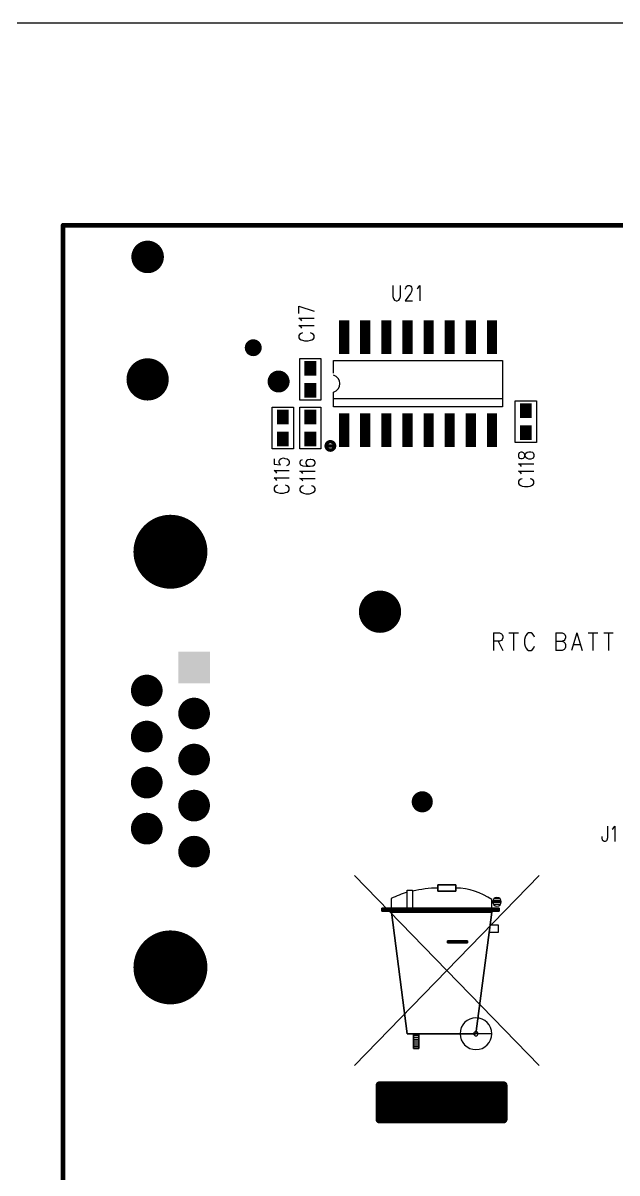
# Model space of a CAD drawing. Extents: x 12040 to 27945, y 10799 to 21199.
# Drawn here: x 15715 to 17121, y 18477 to 21199 of the extents above; entities that cross this region are included whole.
import ezdxf

# ---------------------------------------------------------------- set-up
doc = ezdxf.new("R2010")
doc.units = 0
doc.header["$MEASUREMENT"] = 0
doc.layers.add('ASSYDWGBOT_PHO', color=7, linetype='Continuous')

msp = doc.modelspace()

# ---------------------------------------------------------------- linework, layer by layer
at = {"layer": 'ASSYDWGBOT_PHO'}
for points in [[(12040, 21199.381), (27945, 21199.381)], [(16590.63, 20577.73), (16590.63, 20551.95)], [(16608.13, 20551.95), (16608.13, 20577.73)], [(16631.88, 20558.83), (16619.381, 20541.639)], [(16620.63, 20570.86), (16621.88, 20574.301)], [(16620.63, 20569.139), (16620.63, 20570.86)], [(16621.88, 20574.301), (16623.131, 20576.019)], [(16623.131, 20576.019), (16625.629, 20577.73)], [(16625.629, 20577.73), (16630.63, 20577.73)], [(16630.63, 20577.73), (16633.129, 20576.019)], [(16634.38, 20563.98), (16631.88, 20558.83)], [(16633.129, 20576.019), (16634.38, 20574.301)], [(16634.38, 20574.301), (16635.63, 20570.86)], [(16635.63, 20567.419), (16634.38, 20563.98)], [(16635.63, 20570.86), (16635.63, 20567.419)], [(16648.13, 20570.86), (16650.631, 20572.58)], [(16650.631, 20572.58), (16654.381, 20577.73)], [(16654.381, 20577.73), (16654.381, 20541.639)], [(16367.889, 20529.381), (16403.98, 20516.88)], [(16367.889, 20511.881), (16367.889, 20529.381)], [(16590.63, 20551.95), (16591.881, 20546.801)], [(16591.881, 20546.801), (16594.379, 20543.36)], [(16594.379, 20543.36), (16598.129, 20541.639)], [(16598.129, 20541.639), (16600.63, 20541.639)], [(16600.63, 20541.639), (16604.38, 20543.36)], [(16604.38, 20543.36), (16606.88, 20546.801)], [(16606.88, 20546.801), (16608.13, 20551.95)], [(16619.381, 20541.639), (16636.881, 20541.639)], [(16373.051, 20496.88), (16367.889, 20500.629)], [(16367.889, 20500.629), (16403.98, 20500.629)], [(16373.051, 20479.38), (16367.889, 20483.13)], [(16367.889, 20483.13), (16403.98, 20483.13)], [(16374.769, 20494.381), (16373.051, 20496.88)], [(16374.769, 20476.879), (16373.051, 20479.38)], [(16369.61, 20461.88), (16367.889, 20459.379)], [(16367.889, 20459.379), (16367.889, 20454.38)], [(16367.889, 20454.38), (16369.61, 20451.88)], [(16373.051, 20464.38), (16369.61, 20461.88)], [(16369.61, 20451.88), (16373.051, 20449.381)], [(16376.48, 20465.63), (16373.051, 20464.38)], [(16373.051, 20449.381), (16376.48, 20448.13)], [(16376.48, 20448.13), (16381.639, 20446.88)], [(16381.639, 20446.88), (16390.23, 20446.88)], [(16390.23, 20446.88), (16395.39, 20448.13)], [(16398.83, 20464.38), (16395.39, 20465.63)], [(16395.39, 20448.13), (16398.83, 20449.381)], [(16402.269, 20461.88), (16398.83, 20464.38)], [(16398.83, 20449.381), (16402.269, 20451.88)], [(16403.98, 20459.379), (16402.269, 20461.88)], [(16402.269, 20451.88), (16403.98, 20454.38)], [(16403.98, 20454.38), (16403.98, 20459.379)], [(16370.001, 20306.41), (16370.001, 20404.84)], [(16370.001, 20404.84), (16420, 20404.84)], [(16420, 20404.84), (16420, 20306.41)], [(16450.001, 20370.63), (16450.001, 20400.631)], [(16450.001, 20400.631), (16850, 20400.631)], [(16850, 20400.631), (16850, 20290.63)], [(16450.001, 20290.63), (16450.001, 20325.63)], [(16450.001, 20310.631), (16850, 20310.631)], [(16305, 20191.41), (16305, 20289.841)], [(16305, 20289.841), (16355, 20289.841)], [(16355, 20289.841), (16355, 20191.41)], [(16420, 20306.41), (16370.001, 20306.41)], [(16370.001, 20191.41), (16370.001, 20289.841)], [(16370.001, 20289.841), (16420, 20289.841)], [(16420, 20289.841), (16420, 20191.41)], [(16850, 20290.63), (16450.001, 20290.63)], [(16879.999, 20206.421), (16879.999, 20304.84)], [(16879.999, 20304.84), (16930, 20304.84)], [(16930, 20304.84), (16930, 20206.421)], [(16930, 20206.421), (16879.999, 20206.421)], [(16355, 20191.41), (16305, 20191.41)], [(16420, 20191.41), (16370.001, 20191.41)], [(16889.61, 20181.881), (16887.89, 20178.129)], [(16887.89, 20178.129), (16887.89, 20173.13)], [(16893.049, 20183.13), (16889.61, 20181.881)], [(16896.481, 20183.13), (16893.049, 20183.13)], [(16899.92, 20181.881), (16896.481, 20183.13)], [(16901.64, 20179.38), (16899.92, 20181.881)], [(16903.36, 20174.379), (16901.64, 20179.38)], [(16901.64, 20171.881), (16903.36, 20176.88)], [(16903.36, 20176.88), (16905.081, 20180.63)], [(16905.081, 20170.63), (16903.36, 20174.379)], [(16905.081, 20180.63), (16908.52, 20183.13)], [(16908.52, 20183.13), (16911.949, 20184.38)], [(16911.949, 20184.38), (16917.11, 20184.38)], [(16917.11, 20184.38), (16920.549, 20183.13)], [(16920.549, 20183.13), (16922.27, 20181.881)], [(16922.27, 20181.881), (16923.981, 20178.129)], [(16923.981, 20178.129), (16923.981, 20173.13)], [(16309.139, 20167.5), (16309.139, 20155.001)], [(16309.139, 20155.001), (16324.61, 20153.749)], [(16321.171, 20162.5), (16322.889, 20166.25)], [(16321.171, 20158.751), (16321.171, 20162.5)], [(16322.889, 20155.001), (16321.171, 20158.751)], [(16322.889, 20166.25), (16326.33, 20168.751)], [(16324.61, 20153.749), (16322.889, 20155.001)], [(16326.33, 20168.751), (16331.48, 20170)], [(16331.48, 20170), (16334.921, 20168.751)], [(16334.921, 20168.751), (16340.08, 20167.5)], [(16341.801, 20152.5), (16338.36, 20151.251)], [(16340.08, 20167.5), (16343.519, 20165.001)], [(16343.519, 20153.749), (16341.801, 20152.5)], [(16343.519, 20165.001), (16345.23, 20161.249)], [(16345.23, 20157.499), (16343.519, 20153.749)], [(16345.23, 20161.249), (16345.23, 20157.499)], [(16372.11, 20163.75), (16370.39, 20160)], [(16370.39, 20160), (16370.39, 20157.499)], [(16370.39, 20157.499), (16372.11, 20153.749)], [(16375.549, 20165.001), (16372.11, 20163.75)], [(16372.11, 20153.749), (16377.27, 20151.251)], [(16377.27, 20151.251), (16385.86, 20150)], [(16385.86, 20162.5), (16384.14, 20158.751)], [(16384.14, 20158.751), (16384.14, 20157.499)], [(16384.14, 20157.499), (16385.86, 20153.749)], [(16389.299, 20165.001), (16385.86, 20162.5)], [(16385.86, 20153.749), (16389.299, 20151.251)], [(16385.86, 20150), (16394.449, 20150)], [(16394.449, 20166.25), (16389.299, 20165.001)], [(16389.299, 20151.251), (16394.449, 20150)], [(16396.17, 20166.25), (16394.449, 20166.25)], [(16394.449, 20150), (16401.331, 20151.251)], [(16401.331, 20165.001), (16396.17, 20166.25)], [(16404.77, 20162.5), (16401.331, 20165.001)], [(16401.331, 20151.251), (16404.77, 20153.749)], [(16406.481, 20158.751), (16404.77, 20162.5)], [(16404.77, 20153.749), (16406.481, 20157.499)], [(16406.481, 20157.499), (16406.481, 20158.751)], [(16887.89, 20173.13), (16889.61, 20169.38)], [(16893.049, 20151.88), (16887.89, 20155.63)], [(16887.89, 20155.63), (16923.981, 20155.63)], [(16889.61, 20169.38), (16893.049, 20168.131)], [(16893.049, 20168.131), (16896.481, 20168.131)], [(16894.77, 20149.38), (16893.049, 20151.88)], [(16896.481, 20168.131), (16899.92, 20169.38)], [(16899.92, 20169.38), (16901.64, 20171.881)], [(16908.52, 20168.131), (16905.081, 20170.63)], [(16911.949, 20166.88), (16908.52, 20168.131)], [(16917.11, 20166.88), (16911.949, 20166.88)], [(16920.549, 20168.131), (16917.11, 20166.88)], [(16922.27, 20169.38), (16920.549, 20168.131)], [(16923.981, 20173.13), (16922.27, 20169.38)], [(16314.301, 20136.25), (16309.139, 20139.999)], [(16309.139, 20139.999), (16345.23, 20139.999)], [(16314.301, 20118.75), (16309.139, 20122.499)], [(16309.139, 20122.499), (16345.23, 20122.499)], [(16316.019, 20133.751), (16314.301, 20136.25)], [(16375.549, 20135), (16370.39, 20138.75)], [(16370.39, 20138.75), (16406.481, 20138.75)], [(16375.549, 20117.5), (16370.39, 20121.25)], [(16370.39, 20121.25), (16406.481, 20121.25)], [(16377.27, 20132.5), (16375.549, 20135)], [(16893.049, 20134.38), (16887.89, 20138.13)], [(16887.89, 20138.13), (16923.981, 20138.13)], [(16893.049, 20119.381), (16889.61, 20116.88)], [(16894.77, 20131.88), (16893.049, 20134.38)], [(16896.481, 20120.63), (16893.049, 20119.381)], [(16918.831, 20119.381), (16915.39, 20120.63)], [(16922.27, 20116.88), (16918.831, 20119.381)], [(16310.86, 20101.25), (16309.139, 20098.749)], [(16309.139, 20098.749), (16309.139, 20093.75)], [(16309.139, 20093.75), (16310.86, 20091.249)], [(16314.301, 20103.75), (16310.86, 20101.25)], [(16316.019, 20116.249), (16314.301, 20118.75)], [(16317.73, 20105), (16314.301, 20103.75)], [(16340.08, 20103.75), (16336.639, 20105)], [(16343.519, 20101.25), (16340.08, 20103.75)], [(16345.23, 20098.749), (16343.519, 20101.25)], [(16343.519, 20091.249), (16345.23, 20093.75)], [(16345.23, 20093.75), (16345.23, 20098.749)], [(16372.11, 20100), (16370.39, 20097.5)], [(16370.39, 20097.5), (16370.39, 20092.501)], [(16370.39, 20092.501), (16372.11, 20090)], [(16375.549, 20102.501), (16372.11, 20100)], [(16377.27, 20115), (16375.549, 20117.5)], [(16378.981, 20103.75), (16375.549, 20102.501)], [(16401.331, 20102.501), (16397.89, 20103.75)], [(16404.77, 20100), (16401.331, 20102.501)], [(16406.481, 20097.5), (16404.77, 20100)], [(16404.77, 20090), (16406.481, 20092.501)], [(16406.481, 20092.501), (16406.481, 20097.5)], [(16889.61, 20116.88), (16887.89, 20114.38)], [(16887.89, 20114.38), (16887.89, 20109.381)], [(16887.89, 20109.381), (16889.61, 20106.88)], [(16889.61, 20106.88), (16893.049, 20104.38)], [(16893.049, 20104.38), (16896.481, 20103.13)], [(16896.481, 20103.13), (16901.64, 20101.879)], [(16901.64, 20101.879), (16910.231, 20101.879)], [(16910.231, 20101.879), (16915.39, 20103.13)], [(16915.39, 20103.13), (16918.831, 20104.38)], [(16918.831, 20104.38), (16922.27, 20106.88)], [(16923.981, 20114.38), (16922.27, 20116.88)], [(16922.27, 20106.88), (16923.981, 20109.381)], [(16923.981, 20109.381), (16923.981, 20114.38)], [(16310.86, 20091.249), (16314.301, 20088.751)], [(16314.301, 20088.751), (16317.73, 20087.5)], [(16317.73, 20087.5), (16322.889, 20086.25)], [(16322.889, 20086.25), (16331.48, 20086.25)], [(16331.48, 20086.25), (16336.639, 20087.5)], [(16336.639, 20087.5), (16340.08, 20088.751)], [(16340.08, 20088.751), (16343.519, 20091.249)], [(16372.11, 20090), (16375.549, 20087.5)], [(16375.549, 20087.5), (16378.981, 20086.25)], [(16378.981, 20086.25), (16384.14, 20084.999)], [(16384.14, 20084.999), (16392.731, 20084.999)], [(16392.731, 20084.999), (16397.89, 20086.25)], [(16397.89, 20086.25), (16401.331, 20087.5)], [(16401.331, 20087.5), (16404.77, 20090)], [(16828.501, 19755.47), (16828.501, 19714.13)], [(16828.501, 19755.47), (16842.819, 19755.47)], [(16842.819, 19755.47), (16847.589, 19753.5)], [(16847.589, 19753.5), (16849.18, 19751.53)], [(16849.18, 19739.719), (16847.589, 19737.749)], [(16849.18, 19751.53), (16850.771, 19747.589)], [(16850.771, 19743.66), (16849.18, 19739.719)], [(16850.771, 19747.589), (16850.771, 19743.66)], [(16865.089, 19755.47), (16887.36, 19755.47)], [(16876.23, 19755.47), (16876.23, 19714.13)], [(16903.271, 19745.63), (16901.68, 19739.719)], [(16901.68, 19739.719), (16901.68, 19729.879)], [(16904.86, 19749.559), (16903.271, 19745.63)], [(16908.051, 19753.5), (16904.86, 19749.559)], [(16911.23, 19755.47), (16908.051, 19753.5)], [(16917.589, 19755.47), (16911.23, 19755.47)], [(16920.771, 19753.5), (16917.589, 19755.47)], [(16923.95, 19749.559), (16920.771, 19753.5)], [(16925.55, 19745.63), (16923.95, 19749.559)], [(16976.45, 19755.47), (16976.45, 19714.13)], [(16976.45, 19755.47), (16990.77, 19755.47)], [(16990.77, 19755.47), (16995.55, 19753.5)], [(16995.55, 19753.5), (16997.141, 19751.53)], [(16997.141, 19739.719), (16995.55, 19737.749)], [(16997.141, 19751.53), (16998.73, 19747.589)], [(16998.73, 19743.66), (16997.141, 19739.719)], [(16998.73, 19747.589), (16998.73, 19743.66)], [(17025.77, 19755.47), (17013.05, 19714.13)], [(17025.77, 19755.47), (17038.5, 19714.13)], [(17052.82, 19755.47), (17075.09, 19755.47)], [(17063.95, 19755.47), (17063.95, 19714.13)], [(17089.411, 19755.47), (17111.679, 19755.47)], [(17100.55, 19755.47), (17100.55, 19714.13)], [(16842.819, 19735.781), (16828.501, 19735.781)], [(16839.64, 19735.781), (16850.771, 19714.13)], [(16847.589, 19737.749), (16842.819, 19735.781)], [(16901.68, 19729.879), (16903.271, 19723.97)], [(16903.271, 19723.97), (16904.86, 19720.03)], [(16904.86, 19720.03), (16908.051, 19716.089)], [(16908.051, 19716.089), (16911.23, 19714.13)], [(16911.23, 19714.13), (16917.589, 19714.13)], [(16917.589, 19714.13), (16920.771, 19716.089)], [(16920.771, 19716.089), (16923.95, 19720.03)], [(16923.95, 19720.03), (16925.55, 19723.97)], [(16976.45, 19735.781), (16990.77, 19735.781)], [(16990.77, 19714.13), (16976.45, 19714.13)], [(16995.55, 19737.749), (16990.77, 19735.781)], [(16990.77, 19735.781), (16995.55, 19733.81)], [(16995.55, 19716.089), (16990.77, 19714.13)], [(16995.55, 19733.81), (16997.141, 19731.84)], [(16997.141, 19718.06), (16995.55, 19716.089)], [(16997.141, 19731.84), (16998.73, 19727.909)], [(16998.73, 19722), (16997.141, 19718.06)], [(16998.73, 19727.909), (16998.73, 19722)], [(17017.82, 19727.909), (17033.73, 19727.909)], [(17098.129, 19297.729), (17098.129, 19270.229)], [(17109.381, 19290.859), (17111.879, 19292.58)], [(17111.879, 19292.58), (17115.629, 19297.729)], [(17115.629, 19297.729), (17115.629, 19261.641)], [(17085.63, 19270.229), (17085.63, 19273.67)], [(17086.88, 19265.079), (17085.63, 19270.229)], [(17088.131, 19263.359), (17086.88, 19265.079)], [(17090.63, 19261.641), (17088.131, 19263.359)], [(17093.13, 19261.641), (17090.63, 19261.641)], [(17095.631, 19263.359), (17093.13, 19261.641)], [(17096.88, 19265.079), (17095.631, 19263.359)], [(17098.129, 19270.229), (17096.88, 19265.079)], [(16936.819, 19181.561), (16499.319, 18731.569)], [(16499.319, 19181.561), (16936.819, 18731.569)], [(16624.319, 19146.561), (16636.82, 19146.561)], [(16624.319, 19099.07), (16624.319, 19146.561)], [(16636.82, 19146.561), (16636.82, 19099.07)], [(16696.819, 19144.07), (16696.819, 19159.069)], [(16696.819, 19159.069), (16696.819, 19144.07)], [(16696.819, 19159.069), (16739.321, 19159.069)], [(16739.321, 19159.069), (16696.819, 19159.069)], [(16586.821, 19101.561), (16586.821, 19126.57)], [(16824.32, 19101.561), (16824.32, 19124.069)], [(16826.651, 19117.8), (16846.979, 19117.8)], [(16827.089, 19122.299), (16846.54, 19122.299)], [(16828.341, 19113.291), (16845.289, 19113.291)], [(16830.099, 19126.801), (16843.531, 19126.801)], [(16564.32, 19104.071), (16564.32, 19096.569)], [(16564.32, 19096.569), (16564.32, 19104.071)], [(16841.82, 19104.071), (16564.32, 19104.071)], [(16564.32, 19104.071), (16841.82, 19104.071)], [(16564.32, 19101.049), (16841.82, 19101.049)], [(16564.32, 19096.569), (16841.82, 19096.569)], [(16841.82, 19096.569), (16564.32, 19096.569)], [(16824.32, 19094.061), (16786.819, 18806.57)], [(16786.819, 18806.57), (16824.32, 19094.061)], [(16841.82, 19096.569), (16841.82, 19104.071)], [(16841.82, 19104.071), (16841.82, 19096.569)], [(16821.819, 19064.07), (16839.319, 19064.07)], [(16839.319, 19064.07), (16839.319, 19046.57)], [(16839.319, 19046.57), (16819.321, 19046.57)], [(16719.32, 19021.561), (16719.32, 19026.569)], [(16719.32, 19026.569), (16719.32, 19021.561)], [(16719.32, 19026.569), (16766.821, 19026.569)], [(16766.821, 19026.569), (16719.32, 19026.569)], [(16719.32, 19026.051), (16766.821, 19026.051)], [(16786.819, 18806.57), (16624.319, 18806.57)], [(16624.319, 18806.57), (16786.819, 18806.57)], [(16639.32, 18771.57), (16639.32, 18804.07)], [(16639.32, 18804.07), (16639.32, 18771.57)], [(16639.32, 18804.07), (16651.819, 18804.07)], [(16651.819, 18804.07), (16639.32, 18804.07)], [(16639.32, 18803.049), (16651.819, 18803.049)], [(16639.32, 18798.55), (16651.819, 18798.55)], [(16639.32, 18794.05), (16651.819, 18794.05)], [(16639.32, 18789.551), (16651.819, 18789.551)], [(16651.819, 18804.07), (16651.819, 18771.57)], [(16651.819, 18771.57), (16651.819, 18804.07)], [(16824.32, 18806.57), (16749.319, 18806.57)], [(16791.821, 18806.57), (16781.82, 18806.57)], [(16639.32, 18785.049), (16651.819, 18785.049)], [(16639.32, 18780.55), (16651.819, 18780.55)], [(16639.32, 18776.051), (16651.819, 18776.051)], [(16651.819, 18771.57), (16639.32, 18771.57)], [(16639.32, 18771.57), (16651.819, 18771.57)]]:
    msp.add_lwpolyline(points, dxfattribs=at)
for points, const_width in [([(20809.999, 20720.631), (15810, 20720.631)], 11.11), ([(15810, 20720.631), (15810, 13390.63)], 11.11), ([(16475, 20427.629), (16475, 20483.629)], 24), ([(16525, 20427.629), (16525, 20483.629)], 24), ([(16575.001, 20427.629), (16575.001, 20483.629)], 24), ([(16625, 20427.629), (16625, 20483.629)], 24), ([(16674.999, 20427.629), (16674.999, 20483.629)], 24), ([(16725, 20427.629), (16725, 20483.629)], 24), ([(16775, 20427.629), (16775, 20483.629)], 24), ([(16825.001, 20427.629), (16825.001, 20483.629)], 24), ([(16395, 20385.13), (16395, 20378.13)], 28), ([(16395, 20385.13), (16395, 20378.13)], 28), ([(16395, 20333.13), (16395, 20326.13)], 28), ([(16395, 20333.13), (16395, 20326.13)], 28), ([(16330, 20270.13), (16330, 20263.13)], 28), ([(16330, 20270.13), (16330, 20263.13)], 28), ([(16395, 20270.13), (16395, 20263.13)], 28), ([(16395, 20270.13), (16395, 20263.13)], 28), ([(16905.001, 20278.13), (16905.001, 20285.13)], 28), ([(16905.001, 20278.13), (16905.001, 20285.13)], 28), ([(16475, 20207.63), (16475, 20263.63)], 24), ([(16525, 20207.63), (16525, 20263.63)], 24), ([(16575.001, 20207.63), (16575.001, 20263.63)], 24), ([(16625, 20207.63), (16625, 20263.63)], 24), ([(16674.999, 20207.63), (16674.999, 20263.63)], 24), ([(16725, 20207.63), (16725, 20263.63)], 24), ([(16775, 20207.63), (16775, 20263.63)], 24), ([(16825.001, 20207.63), (16825.001, 20263.63)], 24), ([(16330, 20218.13), (16330, 20211.13)], 28), ([(16330, 20218.13), (16330, 20211.13)], 28), ([(16395, 20218.13), (16395, 20211.13)], 28), ([(16395, 20218.13), (16395, 20211.13)], 28), ([(16905.001, 20226.13), (16905.001, 20233.13)], 28), ([(16905.001, 20226.13), (16905.001, 20233.13)], 28), ([(16559.32, 18684.071), (16851.82, 18684.071)], 20), ([(16851.82, 18684.071), (16559.32, 18684.071)], 20), ([(16559.32, 18604.071), (16559.32, 18684.071)], 20), ([(16559.32, 18684.071), (16559.32, 18604.071)], 20), ([(16559.32, 18676.05), (16851.82, 18676.05)], 20), ([(16851.82, 18684.071), (16851.82, 18604.071)], 20), ([(16851.82, 18604.071), (16851.82, 18684.071)], 20), ([(16559.32, 18658.051), (16851.82, 18658.051)], 20), ([(16559.32, 18640.051), (16851.82, 18640.051)], 20), ([(16559.32, 18622.049), (16851.82, 18622.049)], 20), ([(16851.82, 18604.071), (16559.32, 18604.071)], 20), ([(16559.32, 18604.071), (16851.82, 18604.071)], 20)]:
    msp.add_lwpolyline(points, dxfattribs=dict(at, const_width=const_width))
for points, const_width in [([(15807.223, 20720.631, 1), (15812.778, 20720.631, 1)], 5.555), ([(15807.223, 20720.631, 1), (15812.778, 20720.631, 1)], 5.555), ([(16452.499, 20198.13, 1), (16432.501, 20198.13, 1)], 8), ([(16432.501, 20198.13, 1), (16452.499, 20198.13)], 8), ([(16564.32, 18676.05, 1), (16554.319, 18676.05, 1)], 10), ([(16554.319, 18676.05, 1), (16564.32, 18676.05)], 10), ([(16554.32, 18684.071, 1), (16564.32, 18684.071, 1)], 10), ([(16554.32, 18684.071, 1), (16564.32, 18684.071, 1)], 10), ([(16554.32, 18684.071, 1), (16564.32, 18684.071, 1)], 10), ([(16554.32, 18684.071, 1), (16564.32, 18684.071, 1)], 10), ([(16554.32, 18676.05, 1), (16564.32, 18676.05, 1)], 10), ([(16846.82, 18684.071, 1), (16856.82, 18684.071, 1)], 10), ([(16846.82, 18684.071, 1), (16856.82, 18684.071, 1)], 10), ([(16846.82, 18684.071, 1), (16856.82, 18684.071, 1)], 10), ([(16846.82, 18684.071, 1), (16856.82, 18684.071, 1)], 10), ([(16846.82, 18676.05, 1), (16856.82, 18676.05, 1)], 10), ([(16856.819, 18676.05, 1), (16846.821, 18676.05, 1)], 10), ([(16846.821, 18676.05, 1), (16856.819, 18676.05)], 10), ([(16564.32, 18658.051, 1), (16554.319, 18658.051, 1)], 10), ([(16554.319, 18658.051, 1), (16564.32, 18658.051)], 10), ([(16564.32, 18640.051, 1), (16554.319, 18640.051, 1)], 10), ([(16554.32, 18658.051, 1), (16564.32, 18658.051, 1)], 10), ([(16554.32, 18640.051, 1), (16564.32, 18640.051, 1)], 10), ([(16846.82, 18658.051, 1), (16856.82, 18658.051, 1)], 10), ([(16846.82, 18640.051, 1), (16856.82, 18640.051, 1)], 10), ([(16856.819, 18658.051, 1), (16846.821, 18658.051, 1)], 10), ([(16846.821, 18658.051, 1), (16856.819, 18658.051)], 10), ([(16856.819, 18640.051, 1), (16846.821, 18640.051, 1)], 10), ([(16554.319, 18640.051, 1), (16564.32, 18640.051)], 10), ([(16564.32, 18622.049, 1), (16554.319, 18622.049, 1)], 10), ([(16554.319, 18622.049, 1), (16564.32, 18622.049)], 10), ([(16554.32, 18622.049, 1), (16564.32, 18622.049, 1)], 10), ([(16846.82, 18622.049, 1), (16856.82, 18622.049, 1)], 10), ([(16846.821, 18640.051, 1), (16856.819, 18640.051)], 10), ([(16856.819, 18622.049, 1), (16846.821, 18622.049, 1)], 10), ([(16846.821, 18622.049, 1), (16856.819, 18622.049)], 10), ([(16554.32, 18604.071, 1), (16564.32, 18604.071, 1)], 10), ([(16554.32, 18604.071, 1), (16564.32, 18604.071, 1)], 10), ([(16554.32, 18604.071, 1), (16564.32, 18604.071, 1)], 10), ([(16554.32, 18604.071, 1), (16564.32, 18604.071, 1)], 10), ([(16846.82, 18604.071, 1), (16856.82, 18604.071, 1)], 10), ([(16846.82, 18604.071, 1), (16856.82, 18604.071, 1)], 10), ([(16846.82, 18604.071, 1), (16856.82, 18604.071, 1)], 10), ([(16846.82, 18604.071, 1), (16856.82, 18604.071, 1)], 10)]:
    msp.add_lwpolyline(points, format="xyb", close=True, dxfattribs=dict(at, const_width=const_width))
for points, const_width in [([(15990.75, 20645.63, 1), (16029.25, 20645.63, 1), (15990.75, 20645.63)], 38.5), ([(16250, 20430.63, 1), (16270, 20430.63, 1), (16250, 20430.63)], 20), ([(15985, 20355.631, 1), (16035, 20355.631, 1), (15985, 20355.631)], 50), ([(16307, 20350.63, 1), (16333, 20350.63, 1), (16307, 20350.63)], 26), ([(16020.249, 19947.63, 1), (16107.749, 19947.63, 1), (16020.249, 19947.63)], 87.5), ([(16534.999, 19805.63, 1), (16584.999, 19805.63, 1), (16534.999, 19805.63)], 50), ([(15989.249, 19619.129, 1), (16026.749, 19619.129, 1), (15989.249, 19619.129)], 37.5), ([(16101.251, 19564.631, 1), (16138.751, 19564.631, 1), (16101.251, 19564.631)], 37.5), ([(15989.249, 19510.13, 1), (16026.749, 19510.13, 1), (15989.249, 19510.13)], 37.5), ([(16101.251, 19455.629, 1), (16138.751, 19455.629, 1), (16101.251, 19455.629)], 37.5), ([(15989.249, 19401.131, 1), (16026.749, 19401.131, 1), (15989.249, 19401.131)], 37.5), ([(16101.251, 19346.63, 1), (16138.751, 19346.63, 1), (16101.251, 19346.63)], 37.5), ([(16647.5, 19355.631, 1), (16672.5, 19355.631, 1), (16647.5, 19355.631)], 25), ([(15989.249, 19292.13, 1), (16026.749, 19292.13, 1), (15989.249, 19292.13)], 37.5), ([(16101.251, 19237.631, 1), (16138.751, 19237.631, 1), (16101.251, 19237.631)], 37.5), ([(16020.249, 18963.631, 1), (16107.749, 18963.631, 1), (16020.249, 18963.631)], 87.5)]:
    msp.add_lwpolyline(points, format="xyb", dxfattribs=dict(at, const_width=const_width))
for points in [[(16450.001, 20325.63, 0.743977), (16450.001, 20365.62)], [(16624.18, 19141.52, 0.048473), (16586.691, 19126.49)], [(16696.97, 19151.569, 0.051532), (16636.971, 19144.091)], [(16824.36, 19124.029, 0.148993), (16739.38, 19151.56)], [(16749.319, 18806.561, 1), (16824.32, 18806.561)], [(16781.82, 18806.561, 1), (16791.821, 18806.561)]]:
    msp.add_lwpolyline(points, format="xyb", dxfattribs=at)
for points in [[(16739.321, 19144.07), (16696.819, 19144.07)], [(16696.819, 19144.07), (16739.321, 19144.07)], [(16739.321, 19159.069), (16739.321, 19144.07)], [(16739.321, 19144.07), (16739.321, 19159.069)], [(16847.059, 19119.061), (16826.58, 19119.061)], [(16847.059, 19119.061), (16826.58, 19119.061)], [(16586.821, 19094.061), (16824.32, 19094.061)], [(16824.32, 19094.061), (16586.821, 19094.061)], [(16624.319, 18806.57), (16586.821, 19094.061)], [(16586.821, 19094.061), (16624.319, 18806.57)], [(16766.821, 19021.561), (16719.32, 19021.561)], [(16719.32, 19021.561), (16766.821, 19021.561)], [(16766.821, 19026.569), (16766.821, 19021.561)], [(16766.821, 19021.561), (16766.821, 19026.569)]]:
    msp.add_lwpolyline(points, close=True, dxfattribs=at)
for points in [[(16847.059, 19119.061, 1), (16826.58, 19119.061, 1)], [(16847.059, 19119.061, 1), (16826.58, 19119.061, 1)], [(16826.58, 19119.061, 1), (16847.059, 19119.061)], [(16826.58, 19119.061, 1), (16847.059, 19119.061)], [(16826.58, 19119.061, 1), (16847.059, 19119.061)], [(16826.58, 19119.061, 1), (16847.059, 19119.061)], [(16824.32, 18806.57, 1), (16749.319, 18806.57, 1)], [(16749.319, 18806.57, 1), (16824.32, 18806.57)], [(16791.821, 18806.57, 1), (16781.82, 18806.57, 1)], [(16781.82, 18806.57, 1), (16791.821, 18806.57)]]:
    msp.add_lwpolyline(points, format="xyb", close=True, dxfattribs=at)
for points in [[(16487, 20471.629), (16463, 20471.629), (16487, 20495.629), (16463, 20495.629)], [(16537, 20471.629), (16513, 20471.629), (16537, 20495.629), (16513, 20495.629)], [(16587.001, 20471.629), (16563.001, 20471.629), (16587.001, 20495.629), (16563.001, 20495.629)], [(16637, 20471.629), (16613, 20471.629), (16637, 20495.629), (16613, 20495.629)], [(16686.999, 20471.629), (16662.999, 20471.629), (16686.999, 20495.629), (16662.999, 20495.629)], [(16737, 20471.629), (16713, 20471.629), (16737, 20495.629), (16713, 20495.629)], [(16787, 20471.629), (16763, 20471.629), (16787, 20495.629), (16763, 20495.629)], [(16837.001, 20471.629), (16813.001, 20471.629), (16837.001, 20495.629), (16813.001, 20495.629)], [(16463, 20439.629), (16487, 20439.629), (16463, 20415.629), (16487, 20415.629)], [(16513, 20439.629), (16537, 20439.629), (16513, 20415.629), (16537, 20415.629)], [(16563.001, 20439.629), (16587.001, 20439.629), (16563.001, 20415.629), (16587.001, 20415.629)], [(16613, 20439.629), (16637, 20439.629), (16613, 20415.629), (16637, 20415.629)], [(16662.999, 20439.629), (16686.999, 20439.629), (16662.999, 20415.629), (16686.999, 20415.629)], [(16713, 20439.629), (16737, 20439.629), (16713, 20415.629), (16737, 20415.629)], [(16763, 20439.629), (16787, 20439.629), (16763, 20415.629), (16787, 20415.629)], [(16813.001, 20439.629), (16837.001, 20439.629), (16813.001, 20415.629), (16837.001, 20415.629)], [(16409, 20371.13), (16381, 20371.13), (16409, 20399.13), (16381, 20399.13)], [(16409, 20371.13), (16381, 20371.13), (16409, 20399.13), (16381, 20399.13)], [(16381, 20392.13), (16409, 20392.13), (16381, 20364.13), (16409, 20364.13)], [(16381, 20392.13), (16409, 20392.13), (16381, 20364.13), (16409, 20364.13)], [(16409, 20319.13), (16381, 20319.13), (16409, 20347.13), (16381, 20347.13)], [(16409, 20319.13), (16381, 20319.13), (16409, 20347.13), (16381, 20347.13)], [(16381, 20340.13), (16409, 20340.13), (16381, 20312.13), (16409, 20312.13)], [(16381, 20340.13), (16409, 20340.13), (16381, 20312.13), (16409, 20312.13)], [(16344, 20256.13), (16316, 20256.13), (16344, 20284.13), (16316, 20284.13)], [(16344, 20256.13), (16316, 20256.13), (16344, 20284.13), (16316, 20284.13)], [(16409, 20256.13), (16381, 20256.13), (16409, 20284.13), (16381, 20284.13)], [(16409, 20256.13), (16381, 20256.13), (16409, 20284.13), (16381, 20284.13)], [(16919.001, 20271.13), (16891.001, 20271.13), (16919.001, 20299.13), (16891.001, 20299.13)], [(16919.001, 20271.13), (16891.001, 20271.13), (16919.001, 20299.13), (16891.001, 20299.13)], [(16891.001, 20292.13), (16919.001, 20292.13), (16891.001, 20264.13), (16919.001, 20264.13)], [(16891.001, 20292.13), (16919.001, 20292.13), (16891.001, 20264.13), (16919.001, 20264.13)], [(16316, 20277.13), (16344, 20277.13), (16316, 20249.13), (16344, 20249.13)], [(16316, 20277.13), (16344, 20277.13), (16316, 20249.13), (16344, 20249.13)], [(16381, 20277.13), (16409, 20277.13), (16381, 20249.13), (16409, 20249.13)], [(16381, 20277.13), (16409, 20277.13), (16381, 20249.13), (16409, 20249.13)], [(16487, 20251.63), (16463, 20251.63), (16487, 20275.63), (16463, 20275.63)], [(16537, 20251.63), (16513, 20251.63), (16537, 20275.63), (16513, 20275.63)], [(16587.001, 20251.63), (16563.001, 20251.63), (16587.001, 20275.63), (16563.001, 20275.63)], [(16637, 20251.63), (16613, 20251.63), (16637, 20275.63), (16613, 20275.63)], [(16686.999, 20251.63), (16662.999, 20251.63), (16686.999, 20275.63), (16662.999, 20275.63)], [(16737, 20251.63), (16713, 20251.63), (16737, 20275.63), (16713, 20275.63)], [(16787, 20251.63), (16763, 20251.63), (16787, 20275.63), (16763, 20275.63)], [(16837.001, 20251.63), (16813.001, 20251.63), (16837.001, 20275.63), (16813.001, 20275.63)], [(16344, 20204.13), (16316, 20204.13), (16344, 20232.13), (16316, 20232.13)], [(16344, 20204.13), (16316, 20204.13), (16344, 20232.13), (16316, 20232.13)], [(16409, 20204.13), (16381, 20204.13), (16409, 20232.13), (16381, 20232.13)], [(16409, 20204.13), (16381, 20204.13), (16409, 20232.13), (16381, 20232.13)], [(16919.001, 20219.13), (16891.001, 20219.13), (16919.001, 20247.13), (16891.001, 20247.13)], [(16919.001, 20219.13), (16891.001, 20219.13), (16919.001, 20247.13), (16891.001, 20247.13)], [(16891.001, 20240.13), (16919.001, 20240.13), (16891.001, 20212.13), (16919.001, 20212.13)], [(16891.001, 20240.13), (16919.001, 20240.13), (16891.001, 20212.13), (16919.001, 20212.13)], [(16316, 20225.13), (16344, 20225.13), (16316, 20197.13), (16344, 20197.13)], [(16316, 20225.13), (16344, 20225.13), (16316, 20197.13), (16344, 20197.13)], [(16381, 20225.13), (16409, 20225.13), (16381, 20197.13), (16409, 20197.13)], [(16381, 20225.13), (16409, 20225.13), (16381, 20197.13), (16409, 20197.13)], [(16463, 20219.63), (16487, 20219.63), (16463, 20195.63), (16487, 20195.63)], [(16513, 20219.63), (16537, 20219.63), (16513, 20195.63), (16537, 20195.63)], [(16563.001, 20219.63), (16587.001, 20219.63), (16563.001, 20195.63), (16587.001, 20195.63)], [(16613, 20219.63), (16637, 20219.63), (16613, 20195.63), (16637, 20195.63)], [(16662.999, 20219.63), (16686.999, 20219.63), (16662.999, 20195.63), (16686.999, 20195.63)], [(16713, 20219.63), (16737, 20219.63), (16713, 20195.63), (16737, 20195.63)], [(16763, 20219.63), (16787, 20219.63), (16763, 20195.63), (16787, 20195.63)], [(16813.001, 20219.63), (16837.001, 20219.63), (16813.001, 20195.63), (16837.001, 20195.63)], [(16157.501, 19636.13), (16157.501, 19711.13), (16082.501, 19636.13), (16082.501, 19711.13)]]:
    msp.add_solid(points, dxfattribs=at)

doc.saveas('drawing.dxf')
